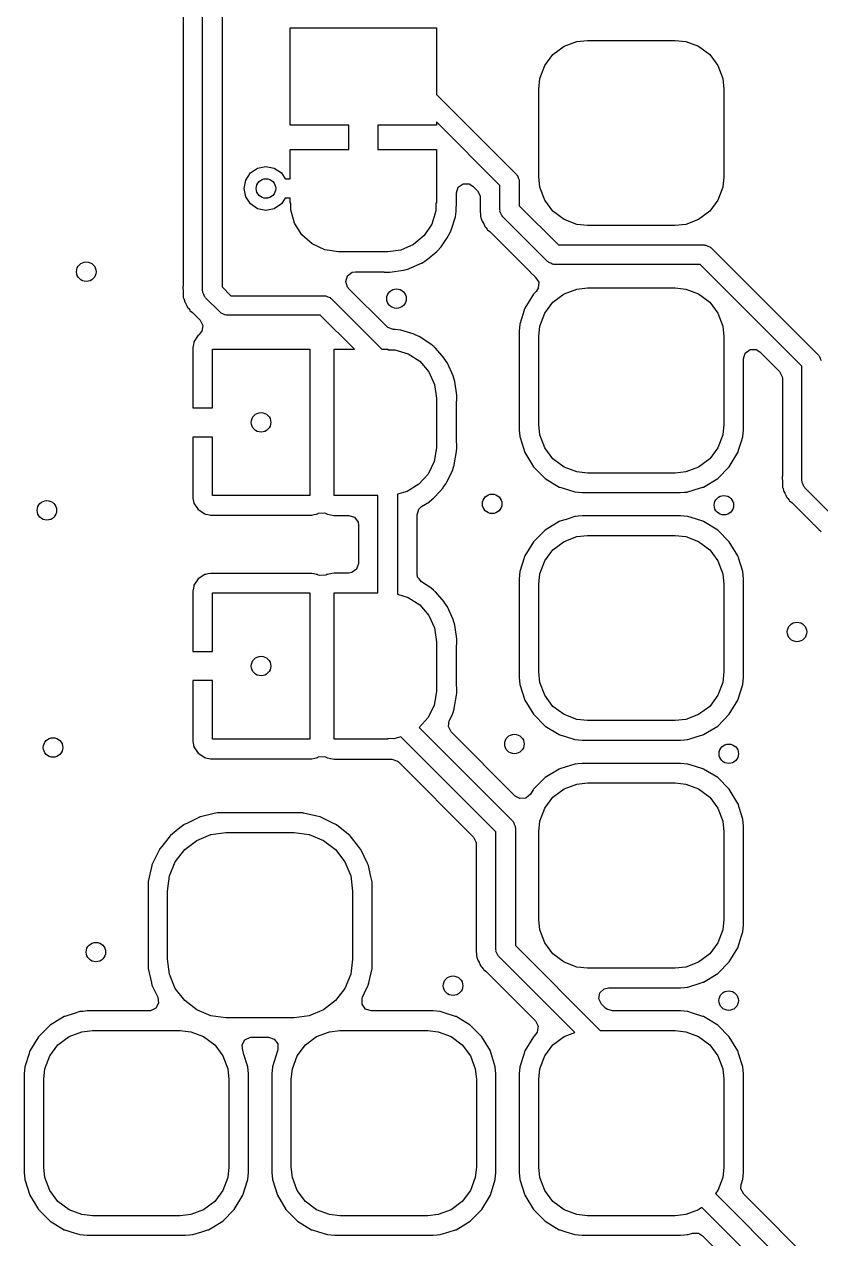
# Model space of a CAD drawing. Extents: x 100.2 to 143.8, y -109.8 to -50.2.
# Drawn here: x 114.22 to 122.39, y -70.53 to -58.07 of the extents above; entities that cross this region are included whole.
import ezdxf

# ---------------------------------------------------------------- set-up
doc = ezdxf.new("R2010")
doc.units = 0
doc.layers.add('BLACK', color=7, linetype='CONTINUOUS')

msp = doc.modelspace()

# ---------------------------------------------------------------- linework, layer by layer
at = {"layer": 'BLACK', "linetype": 'CONTINUOUS'}
for p, q in [((116.05, -60.8), (116.05, -56.8414)), ((116.25, -56.8414), (116.25, -60.7586)), ((115.85, -56.9655), (115.85, -60.7465)), ((116.95, -59.1), (116.95, -58.1)), ((116.95, -58.1), (118.45, -58.1)), ((118.45, -58.1), (118.45, -58.785)), ((119.646, -58.3764), (119.76, -58.2914)), ((119.76, -58.2914), (119.892, -58.2417)), ((119.892, -58.2417), (120, -58.23)), ((120, -58.23), (120.9, -58.23)), ((120.9, -58.23), (121.008, -58.2417)), ((121.008, -58.2417), (121.14, -58.2914)), ((121.14, -58.2914), (121.254, -58.3764)), ((119.561, -58.4897), (119.646, -58.3764)), ((121.254, -58.3764), (121.339, -58.4897)), ((119.512, -58.6224), (119.561, -58.4897)), ((121.339, -58.4897), (121.388, -58.6224)), ((119.5, -58.7297), (119.512, -58.6224)), ((121.388, -58.6224), (121.4, -58.7297)), ((118.45, -58.785), (119.271, -59.6062)), ((119.5, -59.6303), (119.5, -58.7297)), ((121.4, -58.7297), (121.4, -59.6303)), ((117.55, -59.1), (116.95, -59.1)), ((117.55, -59.35), (117.55, -59.1)), ((118.45, -59.1), (117.85, -59.1)), ((117.85, -59.1), (117.85, -59.35)), ((119.1, -59.7183), (118.45, -59.0678)), ((118.45, -59.0678), (118.45, -59.1)), ((116.95, -59.65), (116.95, -59.35)), ((116.95, -59.35), (117.55, -59.35)), ((117.85, -59.35), (118.45, -59.35)), ((118.45, -59.35), (118.45, -59.9)), ((116.541, -59.5909), (116.614, -59.5421)), ((116.614, -59.5421), (116.7, -59.525)), ((116.7, -59.525), (116.786, -59.5421)), ((116.786, -59.5421), (116.859, -59.5909)), ((116.475, -59.75), (116.492, -59.6639)), ((116.492, -59.6639), (116.541, -59.5909)), ((116.859, -59.5909), (116.899, -59.65)), ((116.899, -59.65), (116.95, -59.65)), ((119.271, -59.6062), (119.275, -59.6134)), ((119.275, -59.6134), (119.281, -59.6181)), ((119.281, -59.6181), (119.289, -59.6404)), ((119.289, -59.6404), (119.299, -59.6613)), ((119.299, -59.6613), (119.298, -59.6692)), ((119.298, -59.6692), (119.3, -59.6769)), ((119.3, -59.6769), (119.3, -59.9272)), ((119.512, -59.7376), (119.5, -59.6303)), ((121.4, -59.6303), (121.388, -59.7376)), ((116.492, -59.8361), (116.475, -59.75)), ((118.654, -59.7948), (118.673, -59.7366)), ((118.654, -59.8253), (118.654, -59.7948)), ((118.673, -59.7366), (118.723, -59.7007)), ((118.723, -59.7007), (118.784, -59.7007)), ((118.784, -59.7007), (118.823, -59.7248)), ((118.823, -59.7248), (118.871, -59.7724)), ((118.871, -59.7724), (118.899, -59.8269)), ((119.1, -59.9686), (119.1, -59.7183)), ((119.561, -59.8703), (119.512, -59.7376)), ((121.388, -59.7376), (121.339, -59.8703)), ((116.541, -59.9091), (116.492, -59.8361)), ((116.614, -59.9579), (116.541, -59.9091)), ((116.859, -59.9091), (116.786, -59.9579)), ((116.899, -59.85), (116.859, -59.9091)), ((116.95, -59.85), (116.899, -59.85)), ((116.95, -59.9), (116.95, -59.85)), ((116.955, -59.9), (116.95, -59.9)), ((116.955, -59.9679), (116.955, -59.9)), ((118.445, -59.9), (118.444, -59.9799)), ((118.45, -59.9), (118.445, -59.9)), ((118.653, -59.9709), (118.655, -59.893)), ((118.655, -59.8375), (118.654, -59.8253)), ((118.656, -59.8413), (118.655, -59.8375)), ((118.655, -59.893), (118.656, -59.8413)), ((118.9, -59.9192), (118.898, -59.924)), ((118.898, -59.924), (118.898, -59.9331)), ((118.898, -59.9331), (118.9, -59.9734)), ((118.899, -59.8269), (118.9, -59.8424)), ((118.9, -59.8424), (118.9, -59.9151)), ((118.9, -59.9151), (118.9, -59.9192)), ((119.3, -59.9272), (119.703, -60.3295)), ((119.646, -59.9836), (119.561, -59.8703)), ((121.339, -59.8703), (121.254, -59.9836)), ((116.7, -59.975), (116.614, -59.9579)), ((116.786, -59.9579), (116.7, -59.975)), ((116.994, -60.1042), (116.955, -59.9679)), ((118.444, -59.9799), (118.401, -60.1153)), ((118.601, -60.1784), (118.644, -60.0417)), ((118.644, -60.0417), (118.653, -59.9845)), ((118.653, -59.9845), (118.653, -59.9709)), ((118.9, -59.9734), (118.9, -59.9771)), ((118.9, -59.9771), (118.9, -59.9966)), ((118.9, -59.9966), (118.901, -60.001)), ((118.901, -60.001), (118.901, -60.0062)), ((118.901, -60.0062), (118.902, -60.0358)), ((118.902, -60.0358), (118.906, -60.0442)), ((118.906, -60.0442), (118.906, -60.0442)), ((118.906, -60.0442), (118.907, -60.0464)), ((118.907, -60.0464), (118.913, -60.0674)), ((119.103, -59.9763), (119.1, -59.9686)), ((119.102, -59.9843), (119.103, -59.9763)), ((119.112, -60.0051), (119.102, -59.9843)), ((119.12, -60.0274), (119.112, -60.0051)), ((119.126, -60.0321), (119.12, -60.0274)), ((119.13, -60.0393), (119.126, -60.0321)), ((119.591, -60.5002), (119.13, -60.0393)), ((119.76, -60.0686), (119.646, -59.9836)), ((121.254, -59.9836), (121.14, -60.0686)), ((117.069, -60.2241), (116.994, -60.1042)), ((118.401, -60.1153), (118.323, -60.2333)), ((118.576, -60.2307), (118.601, -60.1784)), ((118.913, -60.0674), (118.915, -60.0787)), ((118.915, -60.0787), (118.92, -60.0865)), ((118.92, -60.0865), (118.929, -60.1013)), ((118.929, -60.1013), (118.936, -60.1142)), ((118.936, -60.1142), (118.946, -60.1387)), ((118.946, -60.1387), (118.95, -60.1436)), ((118.95, -60.1436), (118.955, -60.1479)), ((118.955, -60.1479), (118.969, -60.166)), ((118.969, -60.166), (118.974, -60.174)), ((118.974, -60.174), (118.997, -60.1916)), ((119.892, -60.1183), (119.76, -60.0686)), ((120, -60.13), (119.892, -60.1183)), ((120.9, -60.13), (120, -60.13)), ((121.008, -60.1183), (120.9, -60.13)), ((121.14, -60.0686), (121.008, -60.1183)), ((117.175, -60.3179), (117.069, -60.2241)), ((118.323, -60.2333), (118.214, -60.3245)), ((118.497, -60.35), (118.56, -60.2557)), ((118.56, -60.2557), (118.574, -60.2337)), ((118.574, -60.2337), (118.576, -60.2307)), ((118.574, -60.2337), (118.574, -60.2337)), ((118.997, -60.1916), (119.007, -60.2004)), ((119.007, -60.2004), (119.411, -60.6042)), ((117.304, -60.3782), (117.175, -60.3179)), ((117.444, -60.4), (117.304, -60.3782)), ((117.45, -60.3992), (117.444, -60.4)), ((117.45, -60.4), (117.45, -60.3992)), ((117.95, -60.4), (117.45, -60.4)), ((118.084, -60.3816), (117.95, -60.3992)), ((117.95, -60.3992), (117.95, -60.4)), ((118.214, -60.3245), (118.084, -60.3816)), ((118.356, -60.4788), (118.455, -60.3954)), ((118.455, -60.3954), (118.458, -60.3932)), ((118.458, -60.3932), (118.497, -60.35)), ((119.703, -60.3295), (121.198, -60.3295)), ((121.198, -60.3295), (121.205, -60.332)), ((121.205, -60.332), (121.213, -60.3308)), ((121.213, -60.3308), (121.234, -60.3414)), ((121.234, -60.3414), (121.256, -60.3486)), ((121.256, -60.3486), (121.261, -60.3551)), ((121.261, -60.3551), (121.268, -60.3588)), ((121.268, -60.3588), (122.371, -61.4616)), ((118.171, -60.5722), (118.296, -60.5174)), ((118.296, -60.5174), (118.299, -60.516)), ((118.296, -60.5174), (118.296, -60.5174)), ((118.299, -60.516), (118.329, -60.4974)), ((118.329, -60.4974), (118.345, -60.4872)), ((118.345, -60.4872), (118.348, -60.4853)), ((118.348, -60.4853), (118.356, -60.4788)), ((119.598, -60.5039), (119.591, -60.5002)), ((119.603, -60.5104), (119.598, -60.5039)), ((119.625, -60.5177), (119.603, -60.5104)), ((119.646, -60.5283), (119.625, -60.5177)), ((119.654, -60.527), (119.646, -60.5283)), ((119.661, -60.5295), (119.654, -60.527)), ((121.156, -60.5295), (119.661, -60.5295)), ((122.2, -61.5738), (121.156, -60.5295)), ((117.519, -60.7045), (117.537, -60.6461)), ((117.537, -60.6461), (117.586, -60.6096)), ((117.586, -60.6096), (117.618, -60.6044)), ((117.618, -60.6044), (117.888, -60.6044)), ((117.888, -60.6044), (117.903, -60.6056)), ((117.903, -60.6056), (117.906, -60.606)), ((117.906, -60.606), (117.909, -60.6066)), ((117.909, -60.6066), (117.909, -60.6066)), ((117.909, -60.6066), (117.912, -60.6071)), ((117.912, -60.6071), (117.97, -60.6078)), ((117.97, -60.6078), (118.112, -60.5892)), ((118.112, -60.5892), (118.116, -60.5883)), ((118.116, -60.5883), (118.165, -60.5746)), ((118.116, -60.5883), (118.116, -60.5883)), ((118.165, -60.5746), (118.168, -60.5736)), ((118.165, -60.5746), (118.165, -60.5746)), ((118.168, -60.5736), (118.171, -60.5722)), ((118.171, -60.5722), (118.171, -60.5722)), ((119.411, -60.6042), (119.414, -60.6073)), ((119.414, -60.6073), (119.416, -60.6118)), ((119.416, -60.6118), (119.423, -60.618)), ((119.423, -60.618), (119.452, -60.6454)), ((119.452, -60.6454), (119.455, -60.648)), ((119.455, -60.648), (119.469, -60.6618)), ((119.469, -60.6618), (119.468, -60.6621)), ((119.468, -60.6621), (119.499, -60.7113)), ((115.849, -60.7506), (115.848, -60.7553)), ((115.848, -60.7553), (115.848, -60.7645)), ((115.848, -60.7645), (115.849, -60.8048)), ((115.85, -60.7465), (115.849, -60.7506)), ((115.849, -60.8048), (115.85, -60.8085)), ((116.052, -60.8077), (116.05, -60.8)), ((116.051, -60.8156), (116.052, -60.8077)), ((116.25, -60.7586), (116.341, -60.85)), ((117.538, -60.762), (117.519, -60.7045)), ((117.544, -60.7677), (117.538, -60.762)), ((117.547, -60.7722), (117.544, -60.7677)), ((117.549, -60.7753), (117.547, -60.7722)), ((117.941, -61.1669), (117.549, -60.7753)), ((119.473, -60.8057), (119.445, -60.8345)), ((119.495, -60.7724), (119.473, -60.8057)), ((119.499, -60.7113), (119.495, -60.7724)), ((119.76, -60.8314), (119.892, -60.7817)), ((119.892, -60.7817), (120, -60.77)), ((120, -60.77), (120.9, -60.77)), ((120.9, -60.77), (121.008, -60.7817)), ((121.008, -60.7817), (121.14, -60.8314)), ((115.85, -60.8085), (115.85, -60.8279)), ((115.85, -60.8279), (115.85, -60.8324)), ((115.85, -60.8324), (115.851, -60.8376)), ((115.851, -60.8376), (115.852, -60.8672)), ((115.852, -60.8672), (115.855, -60.8756)), ((115.855, -60.8756), (115.855, -60.8756)), ((115.855, -60.8756), (115.856, -60.8778)), ((115.856, -60.8778), (115.863, -60.8987)), ((115.863, -60.8987), (115.865, -60.9101)), ((115.865, -60.9101), (115.87, -60.9178)), ((115.87, -60.9178), (115.879, -60.9327)), ((115.879, -60.9327), (115.885, -60.9456)), ((116.062, -60.8365), (116.051, -60.8156)), ((116.069, -60.8588), (116.062, -60.8365)), ((116.076, -60.8635), (116.069, -60.8588)), ((116.079, -60.8707), (116.076, -60.8635)), ((116.229, -61.0207), (116.079, -60.8707)), ((116.341, -60.85), (117.299, -60.85)), ((117.299, -60.85), (117.307, -60.8525)), ((117.307, -60.8525), (117.315, -60.8512)), ((117.315, -60.8512), (117.336, -60.8619)), ((117.336, -60.8619), (117.358, -60.8691)), ((117.358, -60.8691), (117.363, -60.8756)), ((117.363, -60.8756), (117.37, -60.8793)), ((117.37, -60.8793), (117.89, -61.4)), ((119.445, -60.8345), (119.357, -60.9794)), ((119.561, -61.0297), (119.646, -60.9164)), ((119.646, -60.9164), (119.76, -60.8314)), ((121.14, -60.8314), (121.254, -60.9164)), ((121.254, -60.9164), (121.339, -61.0297)), ((115.885, -60.9456), (115.896, -60.9701)), ((115.896, -60.9701), (115.9, -60.9749)), ((115.9, -60.9749), (115.904, -60.9793)), ((115.904, -60.9793), (115.919, -60.9974)), ((115.919, -60.9974), (115.924, -61.0053)), ((115.924, -61.0053), (115.947, -61.023)), ((115.947, -61.023), (115.957, -61.0318)), ((115.957, -61.0318), (116.025, -61.1)), ((116.236, -61.0244), (116.229, -61.0207)), ((116.241, -61.0309), (116.236, -61.0244)), ((116.263, -61.0381), (116.241, -61.0309)), ((116.284, -61.0488), (116.263, -61.0381)), ((116.292, -61.0475), (116.284, -61.0488)), ((116.3, -61.05), (116.292, -61.0475)), ((117.258, -61.05), (116.3, -61.05)), ((117.608, -61.4), (117.258, -61.05)), ((119.34, -61.0331), (119.306, -61.1412)), ((119.355, -60.9851), (119.34, -61.0331)), ((119.357, -60.9794), (119.355, -60.9851)), ((119.355, -60.9851), (119.355, -60.9851)), ((119.512, -61.1624), (119.561, -61.0297)), ((121.339, -61.0297), (121.388, -61.1624)), ((116.025, -61.1), (116.053, -61.1546)), ((116.053, -61.1546), (116.043, -61.215)), ((117.952, -61.1766), (117.941, -61.1669)), ((118.01, -61.1959), (117.952, -61.1766)), ((119.306, -61.1412), (119.3, -61.2137)), ((119.5, -61.2697), (119.512, -61.1624)), ((121.388, -61.1624), (121.4, -61.2697)), ((116.005, -61.2554), (115.961, -61.3218)), ((116.014, -61.25), (116.005, -61.2554)), ((116.02, -61.2431), (116.014, -61.25)), ((116.043, -61.215), (116.019, -61.242)), ((116.019, -61.242), (116.02, -61.2431)), ((118.022, -61.196), (118.01, -61.1959)), ((118.026, -61.196), (118.022, -61.196)), ((118.022, -61.196), (118.022, -61.196)), ((118.053, -61.2), (118.026, -61.196)), ((118.08, -61.204), (118.053, -61.2)), ((118.083, -61.2046), (118.08, -61.204)), ((118.08, -61.204), (118.08, -61.204)), ((118.22, -61.2456), (118.083, -61.2046)), ((118.224, -61.2471), (118.22, -61.2456)), ((118.263, -61.2655), (118.224, -61.2471)), ((118.224, -61.2471), (118.224, -61.2471)), ((118.273, -61.2699), (118.263, -61.2655)), ((118.393, -61.3478), (118.273, -61.2699)), ((119.3, -61.2137), (119.3, -62.2263)), ((119.5, -62.1703), (119.5, -61.2697)), ((121.4, -61.2697), (121.4, -62.1703)), ((115.955, -61.3501), (115.95, -61.3803)), ((115.95, -61.3803), (115.95, -62)), ((115.959, -61.3313), (115.955, -61.3501)), ((115.961, -61.3218), (115.959, -61.3313)), ((115.959, -61.3313), (115.959, -61.3313)), ((116.15, -62), (116.15, -61.4)), ((116.15, -61.4), (117.15, -61.4)), ((117.15, -61.4), (117.15, -62.9)), ((117.4, -62.9), (117.4, -61.4)), ((117.4, -61.4), (117.608, -61.4)), ((117.89, -61.4), (117.95, -61.4)), ((117.95, -61.4), (117.95, -61.405)), ((117.95, -61.405), (118.024, -61.4055)), ((118.024, -61.4055), (118.16, -61.4461)), ((118.425, -61.3755), (118.393, -61.3478)), ((118.43, -61.3803), (118.425, -61.3755)), ((118.437, -61.3859), (118.43, -61.3803)), ((118.439, -61.3886), (118.437, -61.3859)), ((118.528, -61.4917), (118.439, -61.3886)), ((121.619, -61.4382), (121.669, -61.4022)), ((121.669, -61.4022), (121.73, -61.4022)), ((121.73, -61.4022), (121.77, -61.4263)), ((121.77, -61.4263), (121.971, -61.6278)), ((118.16, -61.4461), (118.279, -61.5232)), ((118.279, -61.5232), (118.371, -61.6306)), ((118.53, -61.4944), (118.528, -61.4917)), ((118.528, -61.4917), (118.528, -61.4917)), ((118.562, -61.5432), (118.53, -61.4944)), ((118.621, -61.6736), (118.562, -61.5432)), ((121.6, -61.4963), (121.619, -61.4382)), ((121.601, -62.2263), (121.6, -61.4963)), ((122.371, -61.4616), (122.375, -61.4688)), ((122.375, -61.4688), (122.381, -61.4736)), ((122.381, -61.4736), (122.389, -61.4958)), ((122.389, -61.4958), (122.399, -61.5167)), ((118.371, -61.6306), (118.43, -61.7597)), ((118.637, -61.7292), (118.621, -61.6736)), ((121.971, -61.6278), (121.999, -61.6823)), ((122.2, -62.7505), (122.2, -61.5738)), ((118.43, -61.7597), (118.45, -61.9)), ((118.658, -61.871), (118.637, -61.7292)), ((121.999, -61.6823), (122, -61.6978)), ((122, -61.6978), (122, -62.697)), ((118.45, -61.9), (118.45, -62.4)), ((118.657, -61.9463), (118.659, -61.9148)), ((118.66, -61.9025), (118.658, -61.871)), ((118.659, -61.9148), (118.66, -61.9025)), ((115.95, -62), (116.15, -62)), ((118.654, -61.9674), (118.656, -61.9509)), ((118.654, -62.3425), (118.654, -61.9674)), ((118.656, -61.9481), (118.657, -61.9463)), ((118.656, -61.9509), (118.656, -61.9481)), ((118.656, -61.9481), (118.656, -61.9481)), ((119.512, -62.2776), (119.5, -62.1703)), ((121.4, -62.1703), (121.388, -62.2776)), ((116.15, -62.3), (115.95, -62.3)), ((115.95, -62.3), (115.95, -62.9197)), ((116.15, -62.9), (116.15, -62.3)), ((119.3, -62.2263), (119.3, -62.2285)), ((119.3, -62.2285), (119.3, -62.2285)), ((119.3, -62.2285), (119.305, -62.2914)), ((119.305, -62.2914), (119.306, -62.2988)), ((119.306, -62.2988), (119.308, -62.3038)), ((119.561, -62.4103), (119.512, -62.2776)), ((121.388, -62.2776), (121.339, -62.4103)), ((121.577, -62.3515), (121.594, -62.2988)), ((121.594, -62.2988), (121.601, -62.2263)), ((118.45, -62.4122), (118.426, -62.552)), ((118.45, -62.4), (118.45, -62.4122)), ((118.655, -62.3565), (118.654, -62.3425)), ((118.658, -62.371), (118.655, -62.3565)), ((118.657, -62.4463), (118.659, -62.4148)), ((118.66, -62.4025), (118.658, -62.371)), ((118.659, -62.4148), (118.66, -62.4025)), ((119.308, -62.3038), (119.308, -62.3039)), ((119.308, -62.3039), (119.342, -62.4129)), ((119.342, -62.4129), (119.357, -62.4606)), ((119.646, -62.5236), (119.561, -62.4103)), ((121.339, -62.4103), (121.254, -62.5236)), ((121.543, -62.4606), (121.558, -62.4129)), ((121.558, -62.4129), (121.577, -62.3515)), ((118.426, -62.552), (118.365, -62.6796)), ((118.633, -62.584), (118.656, -62.4481)), ((118.656, -62.4481), (118.657, -62.4463)), ((118.656, -62.4481), (118.656, -62.4481)), ((119.357, -62.4606), (119.445, -62.6055)), ((119.76, -62.6086), (119.646, -62.5236)), ((121.254, -62.5236), (121.14, -62.6086)), ((121.455, -62.6055), (121.543, -62.4606)), ((118.553, -62.7716), (118.615, -62.6427)), ((118.615, -62.6427), (118.629, -62.6004)), ((118.629, -62.6004), (118.632, -62.5909)), ((118.632, -62.5909), (118.633, -62.5875)), ((118.632, -62.5909), (118.632, -62.5909)), ((118.633, -62.5875), (118.633, -62.584)), ((118.633, -62.584), (118.633, -62.584)), ((119.445, -62.6055), (119.564, -62.7254)), ((119.892, -62.6583), (119.76, -62.6086)), ((120, -62.67), (119.892, -62.6583)), ((120.9, -62.67), (120, -62.67)), ((121.008, -62.6583), (120.9, -62.67)), ((121.14, -62.6086), (121.008, -62.6583)), ((121.336, -62.7254), (121.455, -62.6055)), ((118.269, -62.7847), (118.149, -62.8589)), ((118.365, -62.6796), (118.269, -62.7847)), ((118.52, -62.8197), (118.546, -62.7821)), ((118.546, -62.7821), (118.551, -62.7745)), ((118.551, -62.7745), (118.553, -62.7716)), ((118.551, -62.7745), (118.551, -62.7745)), ((119.564, -62.7254), (119.709, -62.8132)), ((121.191, -62.8132), (121.336, -62.7254)), ((122, -62.7011), (121.998, -62.7058)), ((121.998, -62.7058), (121.998, -62.7175)), ((121.998, -62.7175), (122, -62.7552)), ((122, -62.697), (122, -62.7011)), ((122, -62.7552), (122, -62.759)), ((122, -62.759), (122, -62.7784)), ((122, -62.7784), (122.001, -62.7829)), ((122.001, -62.7829), (122.001, -62.7881)), ((122.001, -62.7881), (122.002, -62.8177)), ((122.203, -62.7582), (122.2, -62.7505)), ((122.202, -62.7661), (122.203, -62.7582)), ((122.212, -62.787), (122.202, -62.7661)), ((122.22, -62.8093), (122.212, -62.787)), ((115.95, -62.9197), (115.951, -62.9271)), ((117.15, -62.9), (116.15, -62.9)), ((117.85, -62.9), (117.4, -62.9)), ((117.85, -63.9), (117.85, -62.9)), ((118.149, -62.8589), (118.05, -62.8858)), ((118.05, -62.8858), (118.05, -63.9133)), ((118.38, -62.9629), (118.424, -62.9258)), ((118.424, -62.9258), (118.483, -62.8605)), ((118.483, -62.8605), (118.518, -62.8223)), ((118.518, -62.8223), (118.52, -62.8197)), ((118.518, -62.8223), (118.518, -62.8223)), ((119.709, -62.8132), (119.715, -62.8149)), ((119.715, -62.8149), (119.715, -62.8149)), ((119.715, -62.8149), (119.751, -62.8261)), ((119.751, -62.8261), (119.871, -62.8638)), ((119.871, -62.8638), (119.944, -62.8705)), ((119.944, -62.8705), (120.45, -62.8705)), ((120.45, -62.8705), (120.956, -62.8705)), ((120.956, -62.8705), (120.996, -62.8669)), ((120.996, -62.8669), (121.024, -62.8643)), ((121.024, -62.8643), (121.029, -62.8638)), ((121.024, -62.8643), (121.024, -62.8643)), ((121.029, -62.8638), (121.149, -62.8261)), ((121.149, -62.8261), (121.185, -62.8149)), ((121.185, -62.8149), (121.191, -62.8132)), ((121.185, -62.8149), (121.185, -62.8149)), ((122.002, -62.8177), (122.006, -62.8261)), ((122.006, -62.8261), (122.006, -62.8261)), ((122.006, -62.8261), (122.007, -62.8283)), ((122.007, -62.8283), (122.013, -62.8492)), ((122.013, -62.8492), (122.015, -62.8605)), ((122.015, -62.8605), (122.025, -62.8767)), ((122.025, -62.8767), (122.029, -62.8832)), ((122.029, -62.8832), (122.036, -62.8961)), ((122.036, -62.8961), (122.046, -62.9205)), ((122.046, -62.9205), (122.05, -62.9254)), ((122.05, -62.9254), (122.055, -62.9298)), ((122.226, -62.814), (122.22, -62.8093)), ((122.23, -62.8212), (122.226, -62.814)), ((122.49, -63.0812), (122.23, -62.8212)), ((115.951, -62.9271), (115.958, -62.9629)), ((115.958, -62.9629), (115.961, -62.9782)), ((115.961, -62.9782), (116.005, -63.0446)), ((116.005, -63.0446), (116.072, -63.0889)), ((118.251, -63.0975), (118.269, -63.0393)), ((118.269, -63.0393), (118.298, -63.0132)), ((118.298, -63.0132), (118.377, -62.9647)), ((118.377, -62.9647), (118.38, -62.9629)), ((122.055, -62.9298), (122.069, -62.9478)), ((122.069, -62.9478), (122.074, -62.9558)), ((122.074, -62.9558), (122.097, -62.9735)), ((122.097, -62.9735), (122.107, -62.9823)), ((122.107, -62.9823), (122.31, -63.1851)), ((116.072, -63.0889), (116.081, -63.0908)), ((116.081, -63.0908), (116.081, -63.0908)), ((116.081, -63.0908), (116.104, -63.0953)), ((116.104, -63.0953), (116.13, -63.1005)), ((116.13, -63.1005), (117.17, -63.1005)), ((117.17, -63.1005), (117.196, -63.0952)), ((117.196, -63.0952), (117.219, -63.0908)), ((117.219, -63.0908), (117.228, -63.0889)), ((117.219, -63.0908), (117.219, -63.0908)), ((117.228, -63.0889), (117.236, -63.0835)), ((117.236, -63.0835), (117.237, -63.0831)), ((117.237, -63.0831), (117.298, -63.0783)), ((117.298, -63.0783), (117.313, -63.0831)), ((117.313, -63.0831), (117.314, -63.0835)), ((117.314, -63.0835), (117.322, -63.0889)), ((117.322, -63.0889), (117.331, -63.0908)), ((117.331, -63.0908), (117.331, -63.0908)), ((117.331, -63.0908), (117.364, -63.0973)), ((117.364, -63.0973), (117.4, -63.1044)), ((117.4, -63.1044), (117.551, -63.1044)), ((117.551, -63.1044), (117.609, -63.1233)), ((117.609, -63.1233), (117.645, -63.1728)), ((117.645, -63.1728), (117.65, -63.2034)), ((118.251, -63.7015), (118.251, -63.0975)), ((119.709, -63.1668), (119.564, -63.2546)), ((119.715, -63.1651), (119.709, -63.1668)), ((119.78, -63.1448), (119.715, -63.1651)), ((119.715, -63.1651), (119.715, -63.1651)), ((119.871, -63.1162), (119.78, -63.1448)), ((119.876, -63.1157), (119.871, -63.1162)), ((119.904, -63.1131), (119.876, -63.1157)), ((119.876, -63.1157), (119.876, -63.1157)), ((119.944, -63.1095), (119.904, -63.1131)), ((120.45, -63.1095), (119.944, -63.1095)), ((120.956, -63.1095), (120.45, -63.1095)), ((121.029, -63.1162), (120.956, -63.1095)), ((121.107, -63.1405), (121.029, -63.1162)), ((121.185, -63.1651), (121.107, -63.1405)), ((121.191, -63.1668), (121.185, -63.1651)), ((121.185, -63.1651), (121.185, -63.1651)), ((121.336, -63.2546), (121.191, -63.1668)), ((117.65, -63.2034), (117.65, -63.5966)), ((119.564, -63.2546), (119.445, -63.3745)), ((121.455, -63.3745), (121.336, -63.2546)), ((122.31, -63.1851), (122.313, -63.1883)), ((122.313, -63.1883), (122.315, -63.1927)), ((122.315, -63.1927), (122.322, -63.199)), ((122.322, -63.199), (122.351, -63.2264)), ((122.351, -63.2264), (122.354, -63.2289)), ((122.354, -63.2289), (122.368, -63.2427)), ((122.368, -63.2427), (122.371, -63.2453)), ((122.371, -63.2453), (122.375, -63.2487)), ((122.375, -63.2487), (122.397, -63.2689)), ((119.445, -63.3745), (119.357, -63.5194)), ((119.646, -63.4564), (119.76, -63.3714)), ((119.76, -63.3714), (119.892, -63.3217)), ((119.892, -63.3217), (120, -63.31)), ((120, -63.31), (120.9, -63.31)), ((120.9, -63.31), (121.008, -63.3217)), ((121.008, -63.3217), (121.14, -63.3714)), ((121.14, -63.3714), (121.254, -63.4564)), ((121.543, -63.5194), (121.455, -63.3745)), ((119.35, -63.5404), (119.306, -63.6812)), ((119.355, -63.5251), (119.35, -63.5404)), ((119.357, -63.5194), (119.355, -63.5251)), ((119.355, -63.5251), (119.355, -63.5251)), ((119.561, -63.5697), (119.646, -63.4564)), ((121.254, -63.4564), (121.339, -63.5697)), ((121.545, -63.5251), (121.543, -63.5194)), ((121.55, -63.5404), (121.545, -63.5251)), ((121.545, -63.5251), (121.545, -63.5251)), ((121.594, -63.6812), (121.55, -63.5404)), ((117.631, -63.6548), (117.581, -63.6907)), ((117.65, -63.5966), (117.631, -63.6548)), ((119.512, -63.7024), (119.561, -63.5697)), ((121.339, -63.5697), (121.388, -63.7024)), ((116.005, -63.7554), (115.961, -63.8218)), ((116.072, -63.7111), (116.005, -63.7554)), ((116.081, -63.7092), (116.072, -63.7111)), ((116.104, -63.7047), (116.081, -63.7092)), ((116.081, -63.7092), (116.081, -63.7092)), ((116.13, -63.6995), (116.104, -63.7047)), ((117.17, -63.6995), (116.13, -63.6995)), ((117.196, -63.7048), (117.17, -63.6995)), ((117.219, -63.7092), (117.196, -63.7048)), ((117.228, -63.7111), (117.219, -63.7092)), ((117.219, -63.7092), (117.219, -63.7092)), ((117.236, -63.7165), (117.228, -63.7111)), ((117.237, -63.7169), (117.236, -63.7165)), ((117.252, -63.7217), (117.237, -63.7169)), ((117.313, -63.7169), (117.252, -63.7217)), ((117.314, -63.7165), (117.313, -63.7169)), ((117.322, -63.7111), (117.314, -63.7165)), ((117.331, -63.7092), (117.322, -63.7111)), ((117.375, -63.7004), (117.331, -63.7092)), ((117.331, -63.7092), (117.331, -63.7092)), ((117.4, -63.6956), (117.375, -63.7004)), ((117.551, -63.6956), (117.4, -63.6956)), ((117.581, -63.6907), (117.551, -63.6956)), ((118.257, -63.737), (118.251, -63.7015)), ((118.271, -63.7537), (118.257, -63.737)), ((118.296, -63.7845), (118.271, -63.7537)), ((118.393, -63.8478), (118.296, -63.7845)), ((119.306, -63.6812), (119.3, -63.7537)), ((119.3, -63.7537), (119.3, -64.7663)), ((119.5, -63.8097), (119.512, -63.7024)), ((121.388, -63.7024), (121.4, -63.8097)), ((121.6, -63.7537), (121.594, -63.6812)), ((121.601, -64.7663), (121.6, -63.7537)), ((115.955, -63.8501), (115.95, -63.8803)), ((115.95, -63.8803), (115.95, -64.5)), ((115.959, -63.8313), (115.955, -63.8501)), ((115.961, -63.8218), (115.959, -63.8313)), ((115.959, -63.8313), (115.959, -63.8313)), ((116.15, -64.5), (116.15, -63.9)), ((116.15, -63.9), (117.15, -63.9)), ((117.15, -63.9), (117.15, -65.4)), ((117.4, -65.4), (117.4, -63.9)), ((117.4, -63.9), (117.85, -63.9)), ((118.05, -63.9133), (118.16, -63.9461)), ((118.419, -63.8699), (118.393, -63.8478)), ((118.43, -63.8803), (118.419, -63.8699)), ((118.437, -63.8859), (118.43, -63.8803)), ((118.439, -63.8886), (118.437, -63.8859)), ((118.528, -63.9917), (118.439, -63.8886)), ((119.5, -64.7103), (119.5, -63.8097)), ((121.4, -63.8097), (121.4, -64.7103)), ((118.16, -63.9461), (118.279, -64.0232)), ((118.279, -64.0232), (118.371, -64.1306)), ((118.53, -63.9944), (118.528, -63.9917)), ((118.528, -63.9917), (118.528, -63.9917)), ((118.562, -64.0432), (118.53, -63.9944)), ((118.621, -64.1736), (118.562, -64.0432)), ((118.371, -64.1306), (118.43, -64.2597)), ((118.43, -64.2597), (118.45, -64.4)), ((118.637, -64.2292), (118.621, -64.1736)), ((118.658, -64.371), (118.637, -64.2292)), ((118.45, -64.4), (118.45, -64.9)), ((118.657, -64.4463), (118.659, -64.4148)), ((118.66, -64.4025), (118.658, -64.371)), ((118.659, -64.4148), (118.66, -64.4025)), ((115.95, -64.5), (116.15, -64.5)), ((118.654, -64.4674), (118.656, -64.4509)), ((118.654, -64.8425), (118.654, -64.4674)), ((118.656, -64.4481), (118.657, -64.4463)), ((118.656, -64.4509), (118.656, -64.4481)), ((118.656, -64.4481), (118.656, -64.4481)), ((119.3, -64.7663), (119.306, -64.8388)), ((119.512, -64.8176), (119.5, -64.7103)), ((121.4, -64.7103), (121.388, -64.8176)), ((121.594, -64.8388), (121.601, -64.7663)), ((116.15, -64.8), (115.95, -64.8)), ((115.95, -64.8), (115.95, -65.4197)), ((116.15, -65.4), (116.15, -64.8)), ((118.45, -64.9122), (118.426, -65.052)), ((118.45, -64.9), (118.45, -64.9122)), ((118.655, -64.8565), (118.654, -64.8425)), ((118.658, -64.871), (118.655, -64.8565)), ((118.66, -64.9025), (118.658, -64.871)), ((118.658, -64.9301), (118.659, -64.9168)), ((118.659, -64.9148), (118.66, -64.9025)), ((118.659, -64.9167), (118.659, -64.9148)), ((118.659, -64.9168), (118.659, -64.9167)), ((119.306, -64.8388), (119.357, -65.0006)), ((119.561, -64.9503), (119.512, -64.8176)), ((121.388, -64.8176), (121.339, -64.9503)), ((121.543, -65.0006), (121.594, -64.8388)), ((118.633, -65.084), (118.656, -64.9481)), ((118.656, -64.9481), (118.657, -64.9463)), ((118.656, -64.9481), (118.656, -64.9481)), ((118.657, -64.9463), (118.658, -64.9301)), ((119.357, -65.0006), (119.445, -65.1455)), ((119.646, -65.0636), (119.561, -64.9503)), ((121.339, -64.9503), (121.254, -65.0636)), ((121.455, -65.1455), (121.543, -65.0006)), ((118.426, -65.052), (118.365, -65.1796)), ((118.581, -65.2124), (118.614, -65.1459)), ((118.614, -65.1459), (118.615, -65.1427)), ((118.614, -65.1459), (118.614, -65.1459)), ((118.615, -65.1427), (118.617, -65.1372)), ((118.617, -65.1372), (118.632, -65.0909)), ((118.632, -65.0909), (118.633, -65.0875)), ((118.632, -65.0909), (118.632, -65.0909)), ((118.633, -65.0875), (118.633, -65.084)), ((118.633, -65.084), (118.633, -65.084)), ((119.445, -65.1455), (119.564, -65.2654)), ((119.76, -65.1486), (119.646, -65.0636)), ((119.892, -65.1983), (119.76, -65.1486)), ((121.14, -65.1486), (121.008, -65.1983)), ((121.254, -65.0636), (121.14, -65.1486)), ((121.336, -65.2654), (121.455, -65.1455)), ((118.365, -65.1796), (118.273, -65.2812)), ((118.273, -65.2812), (119.23, -66.2388)), ((118.573, -65.271), (118.581, -65.2124)), ((118.601, -65.3256), (118.573, -65.271)), ((119.564, -65.2654), (119.709, -65.3532)), ((120, -65.21), (119.892, -65.1983)), ((120.9, -65.21), (120, -65.21)), ((121.008, -65.1983), (120.9, -65.21)), ((121.191, -65.3532), (121.336, -65.2654)), ((117.15, -65.4), (116.15, -65.4)), ((117.95, -65.4), (117.4, -65.4)), ((118.012, -65.3962), (117.95, -65.395)), ((117.95, -65.395), (117.95, -65.4)), ((118.085, -65.3763), (118.012, -65.3962)), ((119.06, -66.3509), (118.085, -65.3763)), ((119.259, -65.9841), (118.601, -65.3256)), ((119.709, -65.3532), (119.715, -65.3549)), ((119.715, -65.3549), (119.715, -65.3549)), ((119.715, -65.3549), (119.775, -65.3736)), ((119.775, -65.3736), (119.871, -65.4038)), ((119.871, -65.4038), (119.944, -65.4105)), ((119.944, -65.4105), (120.45, -65.4105)), ((120.45, -65.4105), (120.956, -65.4105)), ((120.956, -65.4105), (120.996, -65.4069)), ((120.996, -65.4069), (121.024, -65.4043)), ((121.024, -65.4043), (121.029, -65.4038)), ((121.024, -65.4043), (121.024, -65.4043)), ((121.029, -65.4038), (121.125, -65.3736)), ((121.125, -65.3736), (121.185, -65.3549)), ((121.185, -65.3549), (121.191, -65.3532)), ((121.185, -65.3549), (121.185, -65.3549)), ((115.95, -65.4197), (115.961, -65.4782)), ((115.961, -65.4782), (116.005, -65.5446)), ((116.005, -65.5446), (116.072, -65.5889)), ((116.072, -65.5889), (116.081, -65.5908)), ((116.081, -65.5908), (116.081, -65.5908)), ((116.081, -65.5908), (116.097, -65.5939)), ((116.097, -65.5939), (116.13, -65.6005)), ((116.13, -65.6005), (117.17, -65.6005)), ((117.17, -65.6005), (117.203, -65.5939)), ((117.203, -65.5939), (117.219, -65.5908)), ((117.219, -65.5908), (117.228, -65.5889)), ((117.219, -65.5908), (117.219, -65.5908)), ((117.228, -65.5889), (117.236, -65.5835)), ((117.236, -65.5835), (117.237, -65.5831)), ((117.237, -65.5831), (117.298, -65.5783)), ((117.298, -65.5783), (117.313, -65.5831)), ((117.313, -65.5831), (117.314, -65.5835)), ((117.314, -65.5835), (117.322, -65.5889)), ((117.322, -65.5889), (117.331, -65.5908)), ((117.331, -65.5908), (117.331, -65.5908)), ((117.331, -65.5908), (117.364, -65.5973)), ((117.364, -65.5973), (117.4, -65.6044)), ((117.4, -65.6044), (117.94, -65.6044)), ((117.94, -65.6044), (117.942, -65.6044)), ((117.942, -65.6044), (117.944, -65.6045)), ((117.944, -65.6045), (117.991, -65.6053)), ((117.991, -65.6053), (118.049, -65.6253)), ((118.049, -65.6253), (118.059, -65.6343)), ((118.059, -65.6343), (118.83, -66.405)), ((119.871, -65.6562), (119.78, -65.6848)), ((119.876, -65.6557), (119.871, -65.6562)), ((119.905, -65.653), (119.876, -65.6557)), ((119.876, -65.6557), (119.876, -65.6557)), ((119.944, -65.6495), (119.905, -65.653)), ((120.45, -65.6495), (119.944, -65.6495)), ((120.956, -65.6495), (120.45, -65.6495)), ((121.029, -65.6562), (120.956, -65.6495)), ((121.107, -65.6805), (121.029, -65.6562)), ((119.709, -65.7068), (119.564, -65.7946)), ((119.715, -65.7051), (119.709, -65.7068)), ((119.78, -65.6848), (119.715, -65.7051)), ((119.715, -65.7051), (119.715, -65.7051)), ((121.185, -65.7051), (121.107, -65.6805)), ((121.191, -65.7068), (121.185, -65.7051)), ((121.185, -65.7051), (121.185, -65.7051)), ((121.336, -65.7946), (121.191, -65.7068)), ((119.445, -65.9145), (119.442, -65.9196)), ((119.564, -65.7946), (119.445, -65.9145)), ((119.646, -65.9964), (119.76, -65.9114)), ((119.76, -65.9114), (119.892, -65.8617)), ((119.892, -65.8617), (120, -65.85)), ((120, -65.85), (120.9, -65.85)), ((120.9, -65.85), (121.008, -65.8617)), ((121.008, -65.8617), (121.14, -65.9114)), ((121.14, -65.9114), (121.254, -65.9964)), ((121.455, -65.9145), (121.336, -65.7946)), ((121.543, -66.0594), (121.455, -65.9145)), ((119.307, -66.0105), (119.259, -65.9841)), ((119.367, -66.0054), (119.307, -66.0105)), ((119.414, -65.9654), (119.367, -66.0054)), ((119.442, -65.9196), (119.414, -65.9654)), ((119.442, -65.9196), (119.442, -65.9196)), ((119.561, -66.1097), (119.646, -65.9964)), ((121.254, -65.9964), (121.339, -66.1097)), ((116.198, -66.1578), (116.154, -66.168)), ((116.203, -66.1575), (116.198, -66.1578)), ((116.639, -66.1575), (116.203, -66.1575)), ((117.076, -66.1575), (116.639, -66.1575)), ((117.078, -66.1575), (117.076, -66.1575)), ((117.082, -66.1578), (117.078, -66.1575)), ((117.086, -66.1587), (117.082, -66.1578)), ((117.252, -66.1969), (117.086, -66.1587)), ((117.086, -66.1587), (117.086, -66.1587)), ((119.512, -66.2424), (119.561, -66.1097)), ((121.339, -66.1097), (121.388, -66.2424)), ((121.545, -66.0651), (121.543, -66.0594)), ((121.556, -66.101), (121.545, -66.0651)), ((121.545, -66.0651), (121.545, -66.0651)), ((121.594, -66.2212), (121.556, -66.101)), ((115.857, -66.2798), (115.818, -66.3106)), ((115.861, -66.2764), (115.857, -66.2798)), ((115.857, -66.2798), (115.857, -66.2798)), ((115.887, -66.264), (115.861, -66.2764)), ((116.018, -66.2006), (115.887, -66.264)), ((116.023, -66.1982), (116.018, -66.2006)), ((116.018, -66.2006), (116.018, -66.2006)), ((116.028, -66.1969), (116.023, -66.1982)), ((116.154, -66.168), (116.028, -66.1969)), ((116.028, -66.1969), (116.028, -66.1969)), ((117.257, -66.1982), (117.252, -66.1969)), ((117.252, -66.1969), (117.252, -66.1969)), ((117.262, -66.2006), (117.257, -66.1982)), ((117.393, -66.264), (117.262, -66.2006)), ((117.262, -66.2006), (117.262, -66.2006)), ((117.419, -66.2764), (117.393, -66.264)), ((117.423, -66.2798), (117.419, -66.2764)), ((117.462, -66.3106), (117.423, -66.2798)), ((117.423, -66.2798), (117.423, -66.2798)), ((119.23, -66.2388), (119.234, -66.246)), ((119.234, -66.246), (119.24, -66.2507)), ((119.24, -66.2507), (119.248, -66.273)), ((119.248, -66.273), (119.258, -66.2939)), ((119.5, -66.3497), (119.512, -66.2424)), ((121.388, -66.2424), (121.4, -66.3497)), ((121.6, -66.2937), (121.594, -66.2212)), ((115.717, -66.3928), (115.631, -66.5004)), ((115.72, -66.3885), (115.717, -66.3928)), ((115.818, -66.3106), (115.72, -66.3885)), ((115.99, -66.4384), (116.135, -66.3785)), ((116.135, -66.3785), (116.29, -66.358)), ((116.29, -66.358), (116.99, -66.358)), ((116.99, -66.358), (117.145, -66.3785)), ((117.145, -66.3785), (117.29, -66.4384)), ((117.56, -66.3885), (117.462, -66.3106)), ((117.563, -66.3928), (117.56, -66.3885)), ((117.649, -66.5004), (117.563, -66.3928)), ((118.83, -66.405), (118.858, -66.4595)), ((119.06, -67.5595), (119.06, -66.3509)), ((119.258, -66.2939), (119.257, -66.3018)), ((119.257, -66.3018), (119.26, -66.3095)), ((119.26, -66.3095), (119.26, -67.5181)), ((119.5, -67.2503), (119.5, -66.3497)), ((121.4, -66.3497), (121.4, -67.2503)), ((121.601, -67.3063), (121.6, -66.2937)), ((121.6, -66.2937), (121.6, -66.2937)), ((115.606, -66.5339), (115.537, -66.6767)), ((115.608, -66.5289), (115.606, -66.5339)), ((115.606, -66.5339), (115.606, -66.5339)), ((115.631, -66.5004), (115.608, -66.5289)), ((115.77, -66.6582), (115.866, -66.5339)), ((115.866, -66.5339), (115.99, -66.4384)), ((117.29, -66.4384), (117.414, -66.5339)), ((117.414, -66.5339), (117.51, -66.6582)), ((117.672, -66.5289), (117.649, -66.5004)), ((117.674, -66.5339), (117.672, -66.5289)), ((117.743, -66.6767), (117.674, -66.5339)), ((117.674, -66.5339), (117.674, -66.5339)), ((118.858, -66.4595), (118.859, -66.475)), ((118.859, -66.475), (118.859, -67.506)), ((115.71, -66.803), (115.77, -66.6582)), ((117.51, -66.6582), (117.57, -66.803)), ((115.529, -66.6961), (115.491, -66.8617)), ((115.53, -66.6907), (115.529, -66.6961)), ((115.529, -66.6961), (115.529, -66.6961)), ((115.537, -66.6767), (115.53, -66.6907)), ((117.75, -66.6907), (117.743, -66.6767)), ((117.751, -66.6961), (117.75, -66.6907)), ((117.774, -66.7942), (117.751, -66.6961)), ((117.751, -66.6961), (117.751, -66.6961)), ((115.491, -66.8617), (115.49, -66.8658)), ((115.49, -66.8658), (115.49, -66.8705)), ((115.49, -66.8705), (115.49, -67.7455)), ((115.69, -66.9584), (115.71, -66.803)), ((117.57, -66.803), (117.59, -66.9584)), ((117.79, -66.8658), (117.774, -66.7942)), ((117.79, -66.8705), (117.79, -66.8658)), ((117.791, -67.7455), (117.79, -66.8705)), ((115.69, -67.6576), (115.69, -66.9584)), ((117.59, -66.9584), (117.59, -67.6576)), ((119.512, -67.3576), (119.5, -67.2503)), ((121.4, -67.2503), (121.388, -67.3576)), ((119.561, -67.4903), (119.512, -67.3576)), ((121.388, -67.3576), (121.339, -67.4903)), ((121.578, -67.428), (121.594, -67.3788)), ((121.594, -67.3788), (121.601, -67.3063)), ((118.859, -67.5101), (118.857, -67.5149)), ((118.857, -67.5149), (118.857, -67.524)), ((118.857, -67.524), (118.859, -67.5643)), ((118.859, -67.506), (118.859, -67.5101)), ((119.26, -67.5181), (120.131, -68.39)), ((119.646, -67.6036), (119.561, -67.4903)), ((121.339, -67.4903), (121.254, -67.6036)), ((121.543, -67.5406), (121.547, -67.5295)), ((121.547, -67.5295), (121.578, -67.428)), ((115.71, -67.813), (115.69, -67.6576)), ((117.59, -67.6576), (117.57, -67.813)), ((118.859, -67.5643), (118.859, -67.568)), ((118.859, -67.568), (118.859, -67.5875)), ((118.859, -67.5875), (118.86, -67.5919)), ((118.86, -67.5919), (118.86, -67.5971)), ((118.86, -67.5971), (118.861, -67.6267)), ((118.861, -67.6267), (118.865, -67.6351)), ((118.865, -67.6351), (118.865, -67.6351)), ((118.865, -67.6351), (118.866, -67.6373)), ((118.866, -67.6373), (118.872, -67.6583)), ((118.872, -67.6583), (118.874, -67.6696)), ((119.062, -67.5672), (119.06, -67.5595)), ((119.061, -67.5752), (119.062, -67.5672)), ((119.071, -67.596), (119.061, -67.5752)), ((119.079, -67.6183), (119.071, -67.596)), ((119.085, -67.623), (119.079, -67.6183)), ((119.089, -67.6302), (119.085, -67.623)), ((119.869, -68.4104), (119.089, -67.6302)), ((119.76, -67.6886), (119.646, -67.6036)), ((121.254, -67.6036), (121.14, -67.6886)), ((121.455, -67.6855), (121.543, -67.5406)), ((115.49, -67.7455), (115.49, -67.7502)), ((115.49, -67.7502), (115.491, -67.7543)), ((115.491, -67.7543), (115.524, -67.9003)), ((117.756, -67.9005), (117.789, -67.7543)), ((117.789, -67.7543), (117.79, -67.7502)), ((117.789, -67.7543), (117.789, -67.7543)), ((117.79, -67.7502), (117.791, -67.7455)), ((118.874, -67.6696), (118.887, -67.6897)), ((118.887, -67.6897), (118.888, -67.6922)), ((118.888, -67.6922), (118.895, -67.7051)), ((118.895, -67.7051), (118.905, -67.7296)), ((118.905, -67.7296), (118.909, -67.7345)), ((118.909, -67.7345), (118.914, -67.7388)), ((118.914, -67.7388), (118.928, -67.7569)), ((118.928, -67.7569), (118.933, -67.7649)), ((118.933, -67.7649), (118.956, -67.7825)), ((118.956, -67.7825), (118.966, -67.7913)), ((119.892, -67.7383), (119.76, -67.6886)), ((120, -67.75), (119.892, -67.7383)), ((120.9, -67.75), (120, -67.75)), ((121.008, -67.7383), (120.9, -67.75)), ((121.14, -67.6886), (121.008, -67.7383)), ((121.336, -67.8054), (121.455, -67.6855)), ((115.524, -67.9003), (115.53, -67.9253)), ((115.77, -67.9578), (115.71, -67.813)), ((117.57, -67.813), (117.51, -67.9578)), ((117.75, -67.9253), (117.756, -67.9005)), ((118.966, -67.7913), (119.467, -68.292)), ((121.029, -67.9438), (121.167, -67.9005)), ((121.167, -67.9005), (121.185, -67.8949)), ((121.185, -67.8949), (121.191, -67.8932)), ((121.185, -67.8949), (121.185, -67.8949)), ((121.191, -67.8932), (121.336, -67.8054)), ((115.53, -67.9253), (115.533, -67.9303)), ((115.533, -67.9303), (115.533, -67.9303)), ((115.533, -67.9303), (115.542, -67.9505)), ((115.542, -67.9505), (115.589, -68.0474)), ((115.866, -68.0821), (115.77, -67.9578)), ((117.51, -67.9578), (117.414, -68.0821)), ((117.691, -68.0474), (117.711, -68.0046)), ((117.711, -68.0046), (117.747, -67.9303)), ((117.747, -67.9303), (117.75, -67.9253)), ((117.747, -67.9303), (117.747, -67.9303)), ((120.117, -68.065), (120.126, -68.0046)), ((120.126, -68.0046), (120.17, -67.9613)), ((120.17, -67.9613), (120.214, -67.9505)), ((120.214, -67.9505), (120.947, -67.9505)), ((120.947, -67.9505), (120.956, -67.9505)), ((120.956, -67.9505), (120.996, -67.9469)), ((120.996, -67.9469), (121.024, -67.9443)), ((121.024, -67.9443), (121.029, -67.9438)), ((121.024, -67.9443), (121.024, -67.9443)), ((115.598, -68.108), (115.569, -68.162)), ((115.589, -68.0474), (115.598, -68.108)), ((115.99, -68.1776), (115.866, -68.0821)), ((117.414, -68.0821), (117.29, -68.1776)), ((117.686, -68.0599), (117.691, -68.0474)), ((117.686, -68.1211), (117.686, -68.0599)), ((117.722, -68.1706), (117.686, -68.1211)), ((117.691, -68.0474), (117.691, -68.0474)), ((120.144, -68.1195), (120.117, -68.065)), ((120.185, -68.1605), (120.144, -68.1195)), ((114.629, -68.2468), (114.484, -68.3346)), ((114.635, -68.2451), (114.629, -68.2468)), ((114.731, -68.215), (114.635, -68.2451)), ((114.635, -68.2451), (114.635, -68.2451)), ((114.791, -68.1962), (114.731, -68.215)), ((114.796, -68.1957), (114.791, -68.1962)), ((114.824, -68.1931), (114.796, -68.1957)), ((114.796, -68.1957), (114.796, -68.1957)), ((114.864, -68.1895), (114.824, -68.1931)), ((114.873, -68.1895), (114.864, -68.1895)), ((115.5, -68.1895), (114.873, -68.1895)), ((115.514, -68.1886), (115.5, -68.1895)), ((115.569, -68.162), (115.514, -68.1886)), ((116.135, -68.2375), (115.99, -68.1776)), ((116.29, -68.258), (116.135, -68.2375)), ((116.99, -68.258), (116.29, -68.258)), ((117.145, -68.2375), (116.99, -68.258)), ((117.29, -68.1776), (117.145, -68.2375)), ((117.78, -68.1895), (117.722, -68.1706)), ((118.407, -68.1895), (117.78, -68.1895)), ((118.416, -68.1895), (118.407, -68.1895)), ((118.489, -68.1962), (118.416, -68.1895)), ((118.549, -68.215), (118.489, -68.1962)), ((118.645, -68.2451), (118.549, -68.215)), ((118.651, -68.2468), (118.645, -68.2451)), ((118.645, -68.2451), (118.645, -68.2451)), ((118.796, -68.3346), (118.651, -68.2468)), ((120.197, -68.1706), (120.185, -68.1605)), ((120.255, -68.1895), (120.197, -68.1706)), ((120.918, -68.1895), (120.255, -68.1895)), ((120.956, -68.1895), (120.918, -68.1895)), ((121.029, -68.1962), (120.956, -68.1895)), ((121.089, -68.215), (121.029, -68.1962)), ((121.185, -68.2451), (121.089, -68.215)), ((121.191, -68.2468), (121.185, -68.2451)), ((121.185, -68.2451), (121.185, -68.2451)), ((121.336, -68.3346), (121.191, -68.2468)), ((114.484, -68.3346), (114.365, -68.4545)), ((114.68, -68.4514), (114.812, -68.4017)), ((114.812, -68.4017), (114.92, -68.39)), ((114.92, -68.39), (115.82, -68.39)), ((115.82, -68.39), (115.928, -68.4017)), ((115.928, -68.4017), (116.06, -68.4514)), ((117.22, -68.4514), (117.352, -68.4017)), ((117.352, -68.4017), (117.46, -68.39)), ((117.46, -68.39), (118.36, -68.39)), ((118.36, -68.39), (118.468, -68.4017)), ((118.468, -68.4017), (118.6, -68.4514)), ((118.915, -68.4545), (118.796, -68.3346)), ((119.467, -68.292), (119.495, -68.3466)), ((119.485, -68.407), (119.467, -68.432)), ((119.495, -68.3466), (119.485, -68.407)), ((120.131, -68.39), (120.9, -68.39)), ((120.9, -68.39), (121.008, -68.4017)), ((121.008, -68.4017), (121.14, -68.4514)), ((121.455, -68.4545), (121.336, -68.3346)), ((114.365, -68.4545), (114.277, -68.5994)), ((114.566, -68.5364), (114.68, -68.4514)), ((116.06, -68.4514), (116.174, -68.5364)), ((116.455, -68.5374), (116.485, -68.4843)), ((116.485, -68.4843), (116.541, -68.4591)), ((116.541, -68.4591), (116.552, -68.4585)), ((116.552, -68.4585), (116.64, -68.4585)), ((116.64, -68.4585), (116.728, -68.4585)), ((116.728, -68.4585), (116.786, -68.4774)), ((116.786, -68.4774), (116.822, -68.5269)), ((116.822, -68.5269), (116.822, -68.5881)), ((117.106, -68.5364), (117.22, -68.4514)), ((118.6, -68.4514), (118.714, -68.5364)), ((119.003, -68.5994), (118.915, -68.4545)), ((119.445, -68.4545), (119.357, -68.5994)), ((119.467, -68.432), (119.445, -68.4545)), ((119.646, -68.5364), (119.76, -68.4514)), ((119.76, -68.4514), (119.869, -68.4104)), ((121.14, -68.4514), (121.254, -68.5364)), ((121.543, -68.5994), (121.455, -68.4545)), ((114.269, -68.6257), (114.226, -68.7612)), ((114.275, -68.6051), (114.269, -68.6257)), ((114.277, -68.5994), (114.275, -68.6051)), ((114.275, -68.6051), (114.275, -68.6051)), ((114.432, -68.7824), (114.481, -68.6497)), ((114.481, -68.6497), (114.566, -68.5364)), ((116.174, -68.5364), (116.259, -68.6497)), ((116.259, -68.6497), (116.308, -68.7824)), ((116.462, -68.597), (116.455, -68.5374)), ((116.463, -68.5994), (116.462, -68.597)), ((116.465, -68.6051), (116.463, -68.5994)), ((116.471, -68.6257), (116.465, -68.6051)), ((116.465, -68.6051), (116.465, -68.6051)), ((116.514, -68.7612), (116.471, -68.6257)), ((116.817, -68.5994), (116.766, -68.7612)), ((116.819, -68.5955), (116.817, -68.5994)), ((116.822, -68.5881), (116.819, -68.5955)), ((116.972, -68.7824), (117.021, -68.6497)), ((117.021, -68.6497), (117.106, -68.5364)), ((118.714, -68.5364), (118.799, -68.6497)), ((118.799, -68.6497), (118.848, -68.7824)), ((119.005, -68.6051), (119.003, -68.5994)), ((119.011, -68.6257), (119.005, -68.6051)), ((119.005, -68.6051), (119.005, -68.6051)), ((119.054, -68.7612), (119.011, -68.6257)), ((119.349, -68.6257), (119.306, -68.7612)), ((119.355, -68.6051), (119.349, -68.6257)), ((119.357, -68.5994), (119.355, -68.6051)), ((119.355, -68.6051), (119.355, -68.6051)), ((119.512, -68.7824), (119.561, -68.6497)), ((119.561, -68.6497), (119.646, -68.5364)), ((121.254, -68.5364), (121.339, -68.6497)), ((121.339, -68.6497), (121.388, -68.7824)), ((121.545, -68.6051), (121.543, -68.5994)), ((121.551, -68.6257), (121.545, -68.6051)), ((121.545, -68.6051), (121.545, -68.6051)), ((121.594, -68.7612), (121.551, -68.6257)), ((114.226, -68.7612), (114.22, -68.8337)), ((114.42, -68.8897), (114.432, -68.7824)), ((116.308, -68.7824), (116.32, -68.8897)), ((116.52, -68.8337), (116.514, -68.7612)), ((116.766, -68.7612), (116.76, -68.8337)), ((116.96, -68.8897), (116.972, -68.7824)), ((118.848, -68.7824), (118.86, -68.8897)), ((119.06, -68.8337), (119.054, -68.7612)), ((119.306, -68.7612), (119.3, -68.8337)), ((119.5, -68.8897), (119.512, -68.7824)), ((121.388, -68.7824), (121.4, -68.8897)), ((121.6, -68.8337), (121.594, -68.7612)), ((114.22, -68.8337), (114.22, -69.8463)), ((114.42, -69.7903), (114.42, -68.8897)), ((116.32, -68.8897), (116.32, -69.7903)), ((116.521, -69.8463), (116.52, -68.8337)), ((116.76, -68.8337), (116.76, -69.8463)), ((116.96, -69.7903), (116.96, -68.8897)), ((118.86, -68.8897), (118.86, -69.7903)), ((119.061, -69.8463), (119.06, -68.8337)), ((119.3, -68.8337), (119.3, -69.8463)), ((119.5, -69.7903), (119.5, -68.8897)), ((121.4, -68.8897), (121.4, -69.7903)), ((121.601, -69.8463), (121.6, -68.8337)), ((121.6, -68.8337), (121.6, -68.8337)), ((114.22, -69.8463), (114.226, -69.9188)), ((114.432, -69.8976), (114.42, -69.7903)), ((114.481, -70.0303), (114.432, -69.8976)), ((116.308, -69.8976), (116.259, -70.0303)), ((116.32, -69.7903), (116.308, -69.8976)), ((116.514, -69.9188), (116.521, -69.8463)), ((116.76, -69.8463), (116.766, -69.9188)), ((116.972, -69.8976), (116.96, -69.7903)), ((117.021, -70.0303), (116.972, -69.8976)), ((118.848, -69.8976), (118.799, -70.0303)), ((118.86, -69.7903), (118.848, -69.8976)), ((119.054, -69.9188), (119.061, -69.8463)), ((119.3, -69.8463), (119.306, -69.9188)), ((119.512, -69.8976), (119.5, -69.7903)), ((119.561, -70.0303), (119.512, -69.8976)), ((121.388, -69.8976), (121.339, -70.0303)), ((121.4, -69.7903), (121.388, -69.8976)), ((121.594, -69.9188), (121.601, -69.8463)), ((114.226, -69.9188), (114.277, -70.0806)), ((116.463, -70.0806), (116.514, -69.9188)), ((116.766, -69.9188), (116.817, -70.0806)), ((119.003, -70.0806), (119.054, -69.9188)), ((119.306, -69.9188), (119.357, -70.0806)), ((121.575, -70.0133), (121.578, -69.9682)), ((121.603, -70.0678), (121.575, -70.0133)), ((121.578, -69.9682), (121.592, -69.9239)), ((121.592, -69.9238), (121.594, -69.9188)), ((121.592, -69.9239), (121.592, -69.9238)), ((114.277, -70.0806), (114.365, -70.2255)), ((114.566, -70.1436), (114.481, -70.0303)), ((114.68, -70.2286), (114.566, -70.1436)), ((116.174, -70.1436), (116.06, -70.2286)), ((116.259, -70.0303), (116.174, -70.1436)), ((116.375, -70.2255), (116.463, -70.0806)), ((116.817, -70.0806), (116.905, -70.2255)), ((117.106, -70.1436), (117.021, -70.0303)), ((117.22, -70.2286), (117.106, -70.1436)), ((118.714, -70.1436), (118.6, -70.2286)), ((118.799, -70.0303), (118.714, -70.1436)), ((118.915, -70.2255), (119.003, -70.0806)), ((119.357, -70.0806), (119.445, -70.2255)), ((119.646, -70.1436), (119.561, -70.0303)), ((119.76, -70.2286), (119.646, -70.1436)), ((121.339, -70.0303), (121.314, -70.0628)), ((121.314, -70.0628), (122.81, -71.5586)), ((122.799, -71.2643), (121.603, -70.0678)), ((114.365, -70.2255), (114.484, -70.3454)), ((114.812, -70.2783), (114.68, -70.2286)), ((114.92, -70.29), (114.812, -70.2783)), ((115.928, -70.2783), (115.82, -70.29)), ((116.06, -70.2286), (115.928, -70.2783)), ((116.256, -70.3454), (116.375, -70.2255)), ((116.905, -70.2255), (117.024, -70.3454)), ((117.352, -70.2783), (117.22, -70.2286)), ((117.46, -70.29), (117.352, -70.2783)), ((118.468, -70.2783), (118.36, -70.29)), ((118.6, -70.2286), (118.468, -70.2783)), ((118.796, -70.3454), (118.915, -70.2255)), ((119.445, -70.2255), (119.564, -70.3454)), ((119.892, -70.2783), (119.76, -70.2286)), ((120, -70.29), (119.892, -70.2783)), ((121.008, -70.2783), (120.9, -70.29)), ((121.14, -70.2286), (121.008, -70.2783)), ((121.173, -70.2042), (121.14, -70.2286)), ((122.673, -71.7043), (121.173, -70.2042)), ((114.484, -70.3454), (114.629, -70.4332)), ((115.82, -70.29), (114.92, -70.29)), ((116.111, -70.4332), (116.256, -70.3454)), ((117.024, -70.3454), (117.169, -70.4332)), ((118.36, -70.29), (117.46, -70.29)), ((118.651, -70.4332), (118.796, -70.3454)), ((119.564, -70.3454), (119.709, -70.4332)), ((120.9, -70.29), (120, -70.29)), ((114.629, -70.4332), (114.635, -70.4349)), ((114.635, -70.4349), (114.635, -70.4349)), ((114.635, -70.4349), (114.698, -70.4546)), ((114.698, -70.4546), (114.791, -70.4838)), ((114.791, -70.4838), (114.864, -70.4905)), ((114.864, -70.4905), (115.37, -70.4905)), ((115.37, -70.4905), (115.876, -70.4905)), ((115.876, -70.4905), (115.916, -70.4869)), ((115.916, -70.4869), (115.944, -70.4843)), ((115.944, -70.4843), (115.949, -70.4838)), ((115.944, -70.4843), (115.944, -70.4843)), ((115.949, -70.4838), (116.042, -70.4546)), ((116.042, -70.4546), (116.105, -70.4349)), ((116.105, -70.4349), (116.111, -70.4332)), ((116.105, -70.4349), (116.105, -70.4349)), ((117.169, -70.4332), (117.175, -70.4349)), ((117.175, -70.4349), (117.175, -70.4349)), ((117.175, -70.4349), (117.238, -70.4546)), ((117.238, -70.4546), (117.331, -70.4838)), ((117.331, -70.4838), (117.404, -70.4905)), ((117.404, -70.4905), (117.91, -70.4905)), ((117.91, -70.4905), (118.416, -70.4905)), ((118.416, -70.4905), (118.456, -70.4869)), ((118.456, -70.4869), (118.484, -70.4843)), ((118.484, -70.4843), (118.489, -70.4838)), ((118.484, -70.4843), (118.484, -70.4843)), ((118.489, -70.4838), (118.582, -70.4546)), ((118.582, -70.4546), (118.645, -70.4349)), ((118.645, -70.4349), (118.651, -70.4332)), ((118.645, -70.4349), (118.645, -70.4349)), ((119.709, -70.4332), (119.715, -70.4349)), ((119.715, -70.4349), (119.715, -70.4349)), ((119.715, -70.4349), (119.778, -70.4546)), ((119.778, -70.4546), (119.871, -70.4838)), ((119.871, -70.4838), (119.944, -70.4905)), ((119.944, -70.4905), (120.45, -70.4905)), ((120.45, -70.4905), (120.956, -70.4905)), ((120.956, -70.4905), (120.996, -70.4869)), ((120.996, -70.4869), (121.024, -70.4843)), ((121.024, -70.4843), (121.029, -70.4838)), ((121.024, -70.4843), (121.024, -70.4843)), ((121.029, -70.4838), (121.034, -70.4823)), ((121.034, -70.4823), (121.078, -70.4684)), ((121.034, -70.4823), (121.034, -70.4823)), ((121.078, -70.4684), (121.139, -70.469)), ((121.139, -70.469), (121.178, -70.4928)), ((121.178, -70.4928), (122.39, -71.705))]:
    msp.add_line(p, q, dxfattribs=at)
at = {"layer": 'BLACK'}
for centre in [(116.7, -59.75), (114.856, -60.604), (118.04, -60.88), (116.65, -62.15), (119.022, -62.986), (121.4, -63), (114.452, -63.053), (122.15, -64.3), (116.65, -64.65), (114.515, -65.4855), (119.25, -65.45), (121.45, -65.55), (114.955, -67.585), (118.62, -67.93), (121.449, -68.083)]:
    msp.add_circle(centre, 0.1, dxfattribs=at)

doc.saveas('drawing.dxf')
